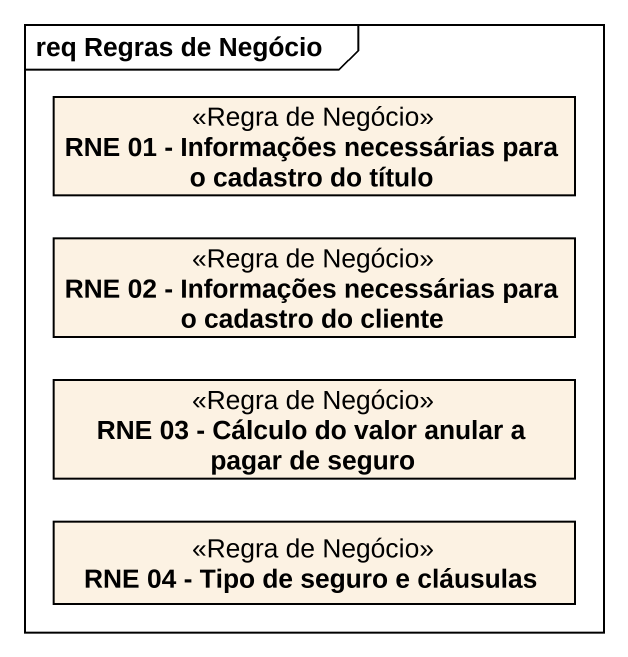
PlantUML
@startuml
mainframe req Regras de Negócio
hide circle
hide empty members
class "RNE 01 - Informações necessárias para o cadastro do título" as RNE_01_Informações <<Regra de Negócio>>
class "RNE 02 - Informações necessárias para o cadastro do cliente" as RNE_02_Informações <<Regra de Negócio>>
class "RNE 03 - Cálculo do valor anular a pagar de seguro" as RNE_03_Cálculo_do_valor <<Regra de Negócio>>
class "RNE 04 - Tipo de seguro e cláusulas" as RNE_04_Tipo_de_seguro_e <<Regra de Negócio>>
@enduml
